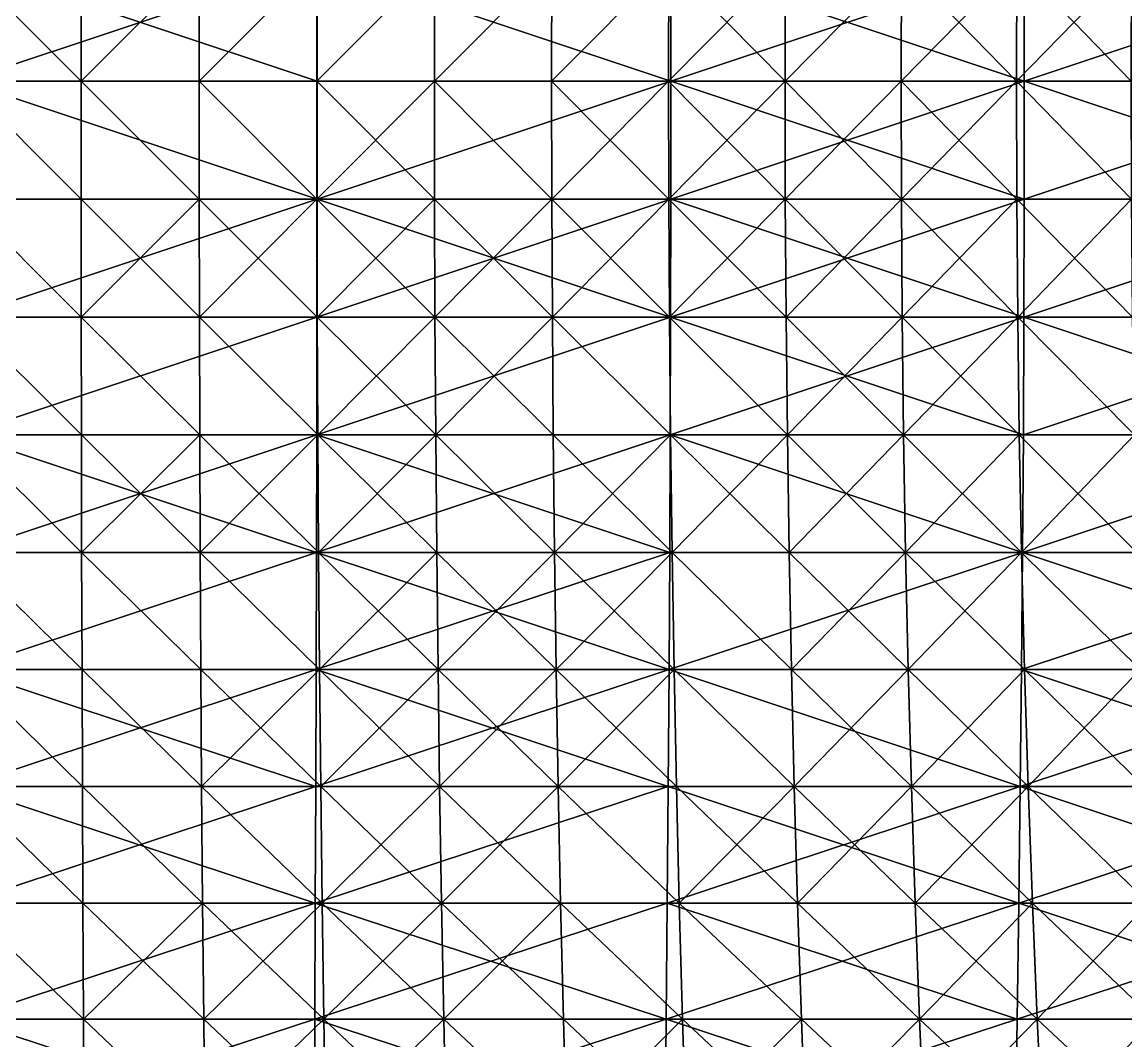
# Model space of a CAD drawing. Header units: millimetres. Extents: x -3250 to 6200, y -3250 to 3250.
# Drawn here: x 3810 to 3996.5, y -162.2 to 10 of the extents above; entities that cross this region are included whole.
import ezdxf

# ---------------------------------------------------------------- set-up
doc = ezdxf.new("R2010")
doc.units = ezdxf.units.MM
doc.header["$MEASUREMENT"] = 0
doc.layers.add('MESH_3D', color=2, linetype='CONTINUOUS')

msp = doc.modelspace()

# ---------------------------------------------------------------- linework, layer by layer
at = {"layer": 'MESH_3D'}
for points in [[(3859.83, 19.94, 400.99), (3859.83, 0, 400.75), (3800, 0, 400)], [(3859.83, 19.94, 400.99), (3800, 0, 400), (3800, 19.94, 400.25)], [(3819.94, 0, 2000.25), (3819.95, 19.94, 2000), (3800, 19.94, 1999.75)], [(3819.94, 0, 2000.25), (3800, 19.94, 1999.75), (3800, 0, 2000)], [(3819.94, 0, 24699.75), (3800, 0, 24700), (3800, 19.94, 24700.25)], [(3859.83, 0, 26299.25), (3800, 19.94, 26299.75), (3800, 0, 26300)], [(3859.83, 19.94, 26299.01), (3800, 19.94, 26299.75), (3859.83, 0, 26299.25)], [(3819.95, 19.94, 24700), (3819.94, 0, 24699.75), (3800, 19.94, 24700.25)], [(3819.94, 0, 2000.25), (3839.88, 0, 2000.99), (3839.89, 19.94, 2000.75)], [(3819.94, 0, 2000.25), (3839.89, 19.94, 2000.75), (3819.95, 19.94, 2000)], [(3839.89, 19.94, 24699.25), (3839.88, 0, 24699.01), (3819.94, 0, 24699.75)], [(3839.89, 19.94, 24699.25), (3819.94, 0, 24699.75), (3819.95, 19.94, 24700)], [(3839.88, 0, 2000.99), (3859.78, 0, 2002.24), (3859.8, 19.94, 2001.99)], [(3839.88, 0, 2000.99), (3859.8, 19.94, 2001.99), (3839.89, 19.94, 2000.75)], [(3859.8, 19.94, 24698.01), (3859.78, 0, 24697.76), (3839.88, 0, 24699.01)], [(3859.8, 19.94, 24698.01), (3839.88, 0, 24699.01), (3839.89, 19.94, 24699.25)], [(3859.78, 0, 2002.24), (3879.65, 0, 2003.98), (3879.68, 19.94, 2003.73)], [(3859.78, 0, 2002.24), (3879.68, 19.94, 2003.73), (3859.8, 19.94, 2001.99)], [(3879.68, 19.94, 24696.27), (3879.65, 0, 24696.02), (3859.78, 0, 24697.76)], [(3879.68, 19.94, 24696.27), (3859.78, 0, 24697.76), (3859.8, 19.94, 24698.01)], [(3859.83, 19.94, 400.99), (3919.63, 0, 402.98), (3859.83, 0, 400.75)], [(3859.83, 19.94, 400.99), (3919.62, 19.94, 403.23), (3919.63, 0, 402.98)], [(3919.63, 0, 26297.02), (3859.83, 19.94, 26299.01), (3859.83, 0, 26299.25)], [(3919.62, 19.94, 26296.77), (3859.83, 19.94, 26299.01), (3919.63, 0, 26297.02)], [(3879.65, 0, 2003.98), (3899.51, 19.94, 2005.96), (3879.68, 19.94, 2003.73)], [(3879.65, 0, 2003.98), (3899.47, 0, 2006.21), (3899.51, 19.94, 2005.96)], [(3899.51, 19.94, 24694.04), (3899.47, 0, 24693.79), (3879.65, 0, 24696.02)], [(3899.51, 19.94, 24694.04), (3879.65, 0, 24696.02), (3879.68, 19.94, 24696.27)], [(3899.47, 0, 2006.21), (3919.23, 0, 2008.94), (3919.27, 19.94, 2008.69)], [(3899.47, 0, 2006.21), (3919.27, 19.94, 2008.69), (3899.51, 19.94, 2005.96)], [(3919.27, 19.94, 24691.31), (3899.47, 0, 24693.79), (3899.51, 19.94, 24694.04)], [(3919.27, 19.94, 24691.31), (3919.23, 0, 24691.06), (3899.47, 0, 24693.79)], [(3919.23, 0, 2008.94), (3938.96, 19.94, 2011.91), (3919.27, 19.94, 2008.69)], [(3919.23, 0, 2008.94), (3938.92, 0, 2012.15), (3938.96, 19.94, 2011.91)], [(3919.27, 19.94, 24691.31), (3938.92, 0, 24687.85), (3919.23, 0, 24691.06)], [(3938.96, 19.94, 24688.09), (3938.92, 0, 24687.85), (3919.27, 19.94, 24691.31)], [(3919.62, 19.94, 403.23), (3979.33, 19.94, 406.96), (3979.35, 0, 406.71)], [(3919.62, 19.94, 403.23), (3979.35, 0, 406.71), (3919.63, 0, 402.98)], [(3979.33, 19.94, 26293.04), (3919.62, 19.94, 26296.77), (3919.63, 0, 26297.02)], [(3979.33, 19.94, 26293.04), (3919.63, 0, 26297.02), (3979.35, 0, 26293.29)], [(3938.92, 0, 2012.15), (3958.57, 19.94, 2015.62), (3938.96, 19.94, 2011.91)], [(3938.92, 0, 2012.15), (3958.52, 0, 2015.86), (3958.57, 19.94, 2015.62)], [(3958.57, 19.94, 24684.38), (3958.52, 0, 24684.14), (3938.92, 0, 24687.85)], [(3958.57, 19.94, 24684.38), (3938.92, 0, 24687.85), (3938.96, 19.94, 24688.09)], [(3958.52, 0, 2015.86), (3978.07, 19.94, 2019.82), (3958.57, 19.94, 2015.62)], [(3958.52, 0, 2015.86), (3978.02, 0, 2020.06), (3978.07, 19.94, 2019.82)], [(3958.57, 19.94, 24684.38), (3978.02, 0, 24679.94), (3958.52, 0, 24684.14)], [(3978.07, 19.94, 24680.18), (3978.02, 0, 24679.94), (3958.57, 19.94, 24684.38)], [(3978.02, 0, 2020.06), (3997.41, 0, 2024.74), (3978.07, 19.94, 2019.82)], [(3997.47, 19.94, 24675.5), (3997.41, 0, 24675.26), (3978.02, 0, 24679.94)], [(3997.47, 19.94, 24675.5), (3978.02, 0, 24679.94), (3978.07, 19.94, 24680.18)], [(3978.07, 19.94, 2019.82), (3997.41, 0, 2024.74), (3997.47, 19.94, 2024.5)], [(3979.33, 19.94, 406.96), (4038.94, 19.94, 412.17), (3979.35, 0, 406.71)], [(4038.94, 19.94, 26287.83), (3979.33, 19.94, 26293.04), (3979.35, 0, 26293.29)], [(4038.94, 19.94, 412.17), (4038.96, 0, 411.93), (3979.35, 0, 406.71)], [(4038.94, 19.94, 26287.83), (3979.35, 0, 26293.29), (4038.96, 0, 26288.07)], [(3859.83, -19.94, 400.99), (3800, -19.94, 400.25), (3800, 0, 400)], [(3859.83, -19.94, 400.99), (3800, 0, 400), (3859.83, 0, 400.75)], [(3819.95, -19.94, 24700), (3800, -19.94, 24700.25), (3800, 0, 24700)], [(3819.95, -19.94, 24700), (3800, 0, 24700), (3819.94, 0, 24699.75)], [(3859.83, -19.94, 26299.01), (3800, 0, 26300), (3800, -19.94, 26299.75)], [(3859.83, 0, 26299.25), (3800, 0, 26300), (3859.83, -19.94, 26299.01)], [(3839.89, -19.94, 24699.25), (3819.95, -19.94, 24700), (3819.94, 0, 24699.75)], [(3839.89, -19.94, 24699.25), (3819.94, 0, 24699.75), (3839.88, 0, 24699.01)], [(3859.8, -19.94, 24698.01), (3839.89, -19.94, 24699.25), (3839.88, 0, 24699.01)], [(3859.8, -19.94, 24698.01), (3839.88, 0, 24699.01), (3859.78, 0, 24697.76)], [(3879.68, -19.94, 24696.27), (3859.78, 0, 24697.76), (3879.65, 0, 24696.02)], [(3879.68, -19.94, 24696.27), (3859.8, -19.94, 24698.01), (3859.78, 0, 24697.76)], [(3859.83, -19.94, 400.99), (3919.63, 0, 402.98), (3919.62, -19.94, 403.23)], [(3859.83, -19.94, 400.99), (3859.83, 0, 400.75), (3919.63, 0, 402.98)], [(3919.63, 0, 26297.02), (3859.83, -19.94, 26299.01), (3919.62, -19.94, 26296.77)], [(3919.63, 0, 26297.02), (3859.83, 0, 26299.25), (3859.83, -19.94, 26299.01)], [(3899.51, -19.94, 24694.04), (3879.68, -19.94, 24696.27), (3879.65, 0, 24696.02)], [(3899.51, -19.94, 24694.04), (3879.65, 0, 24696.02), (3899.47, 0, 24693.79)], [(3919.27, -19.94, 24691.31), (3899.47, 0, 24693.79), (3919.23, 0, 24691.06)], [(3919.27, -19.94, 24691.31), (3899.51, -19.94, 24694.04), (3899.47, 0, 24693.79)], [(3938.96, -19.94, 24688.09), (3919.27, -19.94, 24691.31), (3919.23, 0, 24691.06)], [(3938.96, -19.94, 24688.09), (3919.23, 0, 24691.06), (3938.92, 0, 24687.85)], [(3919.62, -19.94, 403.23), (3979.35, 0, 406.71), (3979.33, -19.94, 406.96)], [(3919.62, -19.94, 403.23), (3919.63, 0, 402.98), (3979.35, 0, 406.71)], [(3979.33, -19.94, 26293.04), (3919.63, 0, 26297.02), (3919.62, -19.94, 26296.77)], [(3979.35, 0, 26293.29), (3919.63, 0, 26297.02), (3979.33, -19.94, 26293.04)], [(3958.57, -19.94, 24684.38), (3938.96, -19.94, 24688.09), (3938.92, 0, 24687.85)], [(3958.57, -19.94, 24684.38), (3938.92, 0, 24687.85), (3958.52, 0, 24684.14)], [(3978.07, -19.94, 24680.18), (3958.52, 0, 24684.14), (3978.02, 0, 24679.94)], [(3978.07, -19.94, 24680.18), (3958.57, -19.94, 24684.38), (3958.52, 0, 24684.14)], [(3997.47, -19.94, 24675.5), (3978.07, -19.94, 24680.18), (3978.02, 0, 24679.94)], [(3997.47, -19.94, 24675.5), (3978.02, 0, 24679.94), (3997.41, 0, 24675.26)], [(3979.33, -19.94, 406.96), (3979.35, 0, 406.71), (4038.94, -19.94, 412.17)], [(4038.96, 0, 26288.07), (3979.35, 0, 26293.29), (3979.33, -19.94, 26293.04)], [(4038.96, 0, 26288.07), (3979.33, -19.94, 26293.04), (4038.94, -19.94, 26287.83)], [(4038.94, -19.94, 412.17), (3979.35, 0, 406.71), (4038.96, 0, 411.93)], [(3819.95, -19.94, 2000), (3819.94, 0, 2000.25), (3800, 0, 2000)], [(3819.95, -19.94, 2000), (3800, 0, 2000), (3800, -19.94, 1999.75)], [(3819.94, 0, 2000.25), (3839.89, -19.94, 2000.75), (3839.88, 0, 2000.99)], [(3819.95, -19.94, 2000), (3839.89, -19.94, 2000.75), (3819.94, 0, 2000.25)], [(3839.88, 0, 2000.99), (3859.8, -19.94, 2001.99), (3859.78, 0, 2002.24)], [(3839.89, -19.94, 2000.75), (3859.8, -19.94, 2001.99), (3839.88, 0, 2000.99)], [(3859.8, -19.94, 2001.99), (3879.65, 0, 2003.98), (3859.78, 0, 2002.24)], [(3859.8, -19.94, 2001.99), (3879.68, -19.94, 2003.73), (3879.65, 0, 2003.98)], [(3879.65, 0, 2003.98), (3899.51, -19.94, 2005.96), (3899.47, 0, 2006.21)], [(3879.68, -19.94, 2003.73), (3899.51, -19.94, 2005.96), (3879.65, 0, 2003.98)], [(3899.51, -19.94, 2005.96), (3919.23, 0, 2008.94), (3899.47, 0, 2006.21)], [(3899.51, -19.94, 2005.96), (3919.27, -19.94, 2008.69), (3919.23, 0, 2008.94)], [(3919.27, -19.94, 2008.69), (3938.92, 0, 2012.15), (3919.23, 0, 2008.94)], [(3919.27, -19.94, 2008.69), (3938.96, -19.94, 2011.91), (3938.92, 0, 2012.15)], [(3938.96, -19.94, 2011.91), (3958.52, 0, 2015.86), (3938.92, 0, 2012.15)], [(3938.96, -19.94, 2011.91), (3958.57, -19.94, 2015.62), (3958.52, 0, 2015.86)], [(3958.57, -19.94, 2015.62), (3978.02, 0, 2020.06), (3958.52, 0, 2015.86)], [(3958.57, -19.94, 2015.62), (3978.07, -19.94, 2019.82), (3978.02, 0, 2020.06)], [(3978.02, 0, 2020.06), (3997.47, -19.94, 2024.5), (3997.41, 0, 2024.74)], [(3978.07, -19.94, 2019.82), (3997.47, -19.94, 2024.5), (3978.02, 0, 2020.06)], [(3819.97, -39.88, 1999.25), (3819.95, -19.94, 2000), (3800, -19.94, 1999.75)], [(3819.97, -39.88, 1999.25), (3800, -19.94, 1999.75), (3800, -39.88, 1999.01)], [(3859.83, -19.94, 400.99), (3800, -39.88, 400.99), (3800, -19.94, 400.25)], [(3859.83, -19.94, 400.99), (3859.81, -39.88, 401.74), (3800, -39.88, 400.99)], [(3819.97, -39.88, 24700.75), (3800, -19.94, 24700.25), (3819.95, -19.94, 24700)], [(3819.97, -39.88, 24700.75), (3800, -39.88, 24700.99), (3800, -19.94, 24700.25)], [(3859.83, -19.94, 26299.01), (3800, -19.94, 26299.75), (3800, -39.88, 26299.01)], [(3859.83, -19.94, 26299.01), (3800, -39.88, 26299.01), (3859.81, -39.88, 26298.26)], [(3819.97, -39.88, 1999.25), (3839.89, -19.94, 2000.75), (3819.95, -19.94, 2000)], [(3839.93, -39.88, 24700), (3819.97, -39.88, 24700.75), (3819.95, -19.94, 24700)], [(3839.93, -39.88, 24700), (3819.95, -19.94, 24700), (3839.89, -19.94, 24699.25)], [(3819.97, -39.88, 1999.25), (3839.93, -39.88, 2000), (3839.89, -19.94, 2000.75)], [(3839.93, -39.88, 2000), (3859.8, -19.94, 2001.99), (3839.89, -19.94, 2000.75)], [(3859.86, -39.88, 24698.75), (3839.93, -39.88, 24700), (3839.89, -19.94, 24699.25)], [(3859.86, -39.88, 24698.75), (3839.89, -19.94, 24699.25), (3859.8, -19.94, 24698.01)], [(3839.93, -39.88, 2000), (3859.86, -39.88, 2001.25), (3859.8, -19.94, 2001.99)], [(3859.86, -39.88, 2001.25), (3879.68, -19.94, 2003.73), (3859.8, -19.94, 2001.99)], [(3879.75, -39.88, 24697.01), (3859.8, -19.94, 24698.01), (3879.68, -19.94, 24696.27)], [(3879.75, -39.88, 24697.01), (3859.86, -39.88, 24698.75), (3859.8, -19.94, 24698.01)], [(3859.83, -19.94, 400.99), (3919.58, -39.88, 403.98), (3859.81, -39.88, 401.74)], [(3919.62, -19.94, 26296.77), (3859.81, -39.88, 26298.26), (3919.58, -39.88, 26296.02)], [(3919.62, -19.94, 26296.77), (3859.83, -19.94, 26299.01), (3859.81, -39.88, 26298.26)], [(3859.83, -19.94, 400.99), (3919.62, -19.94, 403.23), (3919.58, -39.88, 403.98)], [(3859.86, -39.88, 2001.25), (3879.75, -39.88, 2002.99), (3879.68, -19.94, 2003.73)], [(3879.75, -39.88, 2002.99), (3899.51, -19.94, 2005.96), (3879.68, -19.94, 2003.73)], [(3899.6, -39.88, 24694.78), (3879.68, -19.94, 24696.27), (3899.51, -19.94, 24694.04)], [(3899.6, -39.88, 24694.78), (3879.75, -39.88, 24697.01), (3879.68, -19.94, 24696.27)], [(3879.75, -39.88, 2002.99), (3899.6, -39.88, 2005.22), (3899.51, -19.94, 2005.96)], [(3899.6, -39.88, 2005.22), (3919.27, -19.94, 2008.69), (3899.51, -19.94, 2005.96)], [(3919.38, -39.88, 24692.05), (3899.51, -19.94, 24694.04), (3919.27, -19.94, 24691.31)], [(3919.38, -39.88, 24692.05), (3899.6, -39.88, 24694.78), (3899.51, -19.94, 24694.04)], [(3899.6, -39.88, 2005.22), (3919.38, -39.88, 2007.95), (3919.27, -19.94, 2008.69)], [(3919.38, -39.88, 2007.95), (3938.96, -19.94, 2011.91), (3919.27, -19.94, 2008.69)], [(3939.09, -39.88, 24688.83), (3919.38, -39.88, 24692.05), (3919.27, -19.94, 24691.31)], [(3939.09, -39.88, 24688.83), (3919.27, -19.94, 24691.31), (3938.96, -19.94, 24688.09)], [(3919.38, -39.88, 2007.95), (3939.09, -39.88, 2011.17), (3938.96, -19.94, 2011.91)], [(3919.62, -19.94, 403.23), (3979.28, -39.88, 407.7), (3919.58, -39.88, 403.98)], [(3979.33, -19.94, 26293.04), (3919.58, -39.88, 26296.02), (3979.28, -39.88, 26292.3)], [(3979.33, -19.94, 26293.04), (3919.62, -19.94, 26296.77), (3919.58, -39.88, 26296.02)], [(3919.62, -19.94, 403.23), (3979.33, -19.94, 406.96), (3979.28, -39.88, 407.7)], [(3939.09, -39.88, 2011.17), (3958.57, -19.94, 2015.62), (3938.96, -19.94, 2011.91)], [(3958.71, -39.88, 24685.11), (3939.09, -39.88, 24688.83), (3938.96, -19.94, 24688.09)], [(3958.71, -39.88, 24685.11), (3938.96, -19.94, 24688.09), (3958.57, -19.94, 24684.38)], [(3939.09, -39.88, 2011.17), (3958.71, -39.88, 2014.89), (3958.57, -19.94, 2015.62)], [(3958.71, -39.88, 2014.89), (3978.07, -19.94, 2019.82), (3958.57, -19.94, 2015.62)], [(3978.24, -39.88, 24680.91), (3958.71, -39.88, 24685.11), (3958.57, -19.94, 24684.38)], [(3978.24, -39.88, 24680.91), (3958.57, -19.94, 24684.38), (3978.07, -19.94, 24680.18)], [(3958.71, -39.88, 2014.89), (3978.24, -39.88, 2019.09), (3978.07, -19.94, 2019.82)], [(3978.24, -39.88, 2019.09), (3997.47, -19.94, 2024.5), (3978.07, -19.94, 2019.82)], [(3997.65, -39.88, 24676.23), (3978.24, -39.88, 24680.91), (3978.07, -19.94, 24680.18)], [(3997.65, -39.88, 24676.23), (3978.07, -19.94, 24680.18), (3997.47, -19.94, 24675.5)], [(3978.24, -39.88, 2019.09), (3997.65, -39.88, 2023.77), (3997.47, -19.94, 2024.5)], [(3979.28, -39.88, 407.7), (4038.94, -19.94, 412.17), (4038.86, -39.88, 412.92)], [(3979.33, -19.94, 406.96), (4038.94, -19.94, 412.17), (3979.28, -39.88, 407.7)], [(4038.94, -19.94, 26287.83), (3979.28, -39.88, 26292.3), (4038.86, -39.88, 26287.08)], [(4038.94, -19.94, 26287.83), (3979.33, -19.94, 26293.04), (3979.28, -39.88, 26292.3)], [(3820, -59.78, 1998.01), (3819.97, -39.88, 1999.25), (3800, -39.88, 1999.01)], [(3820, -59.78, 1998.01), (3800, -39.88, 1999.01), (3800, -59.78, 1997.76)], [(3859.81, -39.88, 401.74), (3800, -59.78, 402.24), (3800, -39.88, 400.99)], [(3859.81, -39.88, 401.74), (3859.78, -59.78, 402.98), (3800, -59.78, 402.24)], [(3820, -59.78, 24701.99), (3800, -59.78, 24702.24), (3800, -39.88, 24700.99)], [(3820, -59.78, 24701.99), (3800, -39.88, 24700.99), (3819.97, -39.88, 24700.75)], [(3859.81, -39.88, 26298.26), (3800, -59.78, 26297.76), (3859.78, -59.78, 26297.02)], [(3859.81, -39.88, 26298.26), (3800, -39.88, 26299.01), (3800, -59.78, 26297.76)], [(3819.97, -39.88, 1999.25), (3839.99, -59.78, 1998.76), (3839.93, -39.88, 2000)], [(3820, -59.78, 1998.01), (3839.99, -59.78, 1998.76), (3819.97, -39.88, 1999.25)], [(3839.99, -59.78, 24701.24), (3819.97, -39.88, 24700.75), (3839.93, -39.88, 24700)], [(3839.99, -59.78, 24701.24), (3820, -59.78, 24701.99), (3819.97, -39.88, 24700.75)], [(3839.93, -39.88, 2000), (3859.95, -59.78, 2000.01), (3859.86, -39.88, 2001.25)], [(3839.99, -59.78, 1998.76), (3859.95, -59.78, 2000.01), (3839.93, -39.88, 2000)], [(3859.95, -59.78, 24699.99), (3839.99, -59.78, 24701.24), (3839.93, -39.88, 24700)], [(3859.95, -59.78, 24699.99), (3839.93, -39.88, 24700), (3859.86, -39.88, 24698.75)], [(3859.78, -59.78, 402.98), (3919.58, -39.88, 403.98), (3919.52, -59.78, 405.22)], [(3859.81, -39.88, 401.74), (3919.58, -39.88, 403.98), (3859.78, -59.78, 402.98)], [(3919.58, -39.88, 26296.02), (3859.81, -39.88, 26298.26), (3859.78, -59.78, 26297.02)], [(3919.58, -39.88, 26296.02), (3859.78, -59.78, 26297.02), (3919.52, -59.78, 26294.78)], [(3859.95, -59.78, 2000.01), (3879.75, -39.88, 2002.99), (3859.86, -39.88, 2001.25)], [(3879.88, -59.78, 24698.25), (3859.95, -59.78, 24699.99), (3859.86, -39.88, 24698.75)], [(3879.88, -59.78, 24698.25), (3859.86, -39.88, 24698.75), (3879.75, -39.88, 24697.01)], [(3859.95, -59.78, 2000.01), (3879.88, -59.78, 2001.75), (3879.75, -39.88, 2002.99)], [(3879.88, -59.78, 2001.75), (3899.6, -39.88, 2005.22), (3879.75, -39.88, 2002.99)], [(3899.75, -59.78, 24696.01), (3879.75, -39.88, 24697.01), (3899.6, -39.88, 24694.78)], [(3899.75, -59.78, 24696.01), (3879.88, -59.78, 24698.25), (3879.75, -39.88, 24697.01)], [(3879.88, -59.78, 2001.75), (3899.75, -59.78, 2003.99), (3899.6, -39.88, 2005.22)], [(3899.6, -39.88, 2005.22), (3919.57, -59.78, 2006.72), (3919.38, -39.88, 2007.95)], [(3899.75, -59.78, 2003.99), (3919.57, -59.78, 2006.72), (3899.6, -39.88, 2005.22)], [(3919.57, -59.78, 24693.28), (3899.6, -39.88, 24694.78), (3919.38, -39.88, 24692.05)], [(3919.57, -59.78, 24693.28), (3899.75, -59.78, 24696.01), (3899.6, -39.88, 24694.78)], [(3919.38, -39.88, 2007.95), (3939.31, -59.78, 2009.95), (3939.09, -39.88, 2011.17)], [(3919.57, -59.78, 2006.72), (3939.31, -59.78, 2009.95), (3919.38, -39.88, 2007.95)], [(3939.31, -59.78, 24690.05), (3919.38, -39.88, 24692.05), (3939.09, -39.88, 24688.83)], [(3939.31, -59.78, 24690.05), (3919.57, -59.78, 24693.28), (3919.38, -39.88, 24692.05)], [(3919.58, -39.88, 403.98), (3979.19, -59.78, 408.94), (3919.52, -59.78, 405.22)], [(3979.28, -39.88, 26292.3), (3919.52, -59.78, 26294.78), (3979.19, -59.78, 26291.06)], [(3979.28, -39.88, 26292.3), (3919.58, -39.88, 26296.02), (3919.52, -59.78, 26294.78)], [(3919.58, -39.88, 403.98), (3979.28, -39.88, 407.7), (3979.19, -59.78, 408.94)], [(3939.31, -59.78, 2009.95), (3958.71, -39.88, 2014.89), (3939.09, -39.88, 2011.17)], [(3958.96, -59.78, 24686.33), (3939.31, -59.78, 24690.05), (3939.09, -39.88, 24688.83)], [(3958.96, -59.78, 24686.33), (3939.09, -39.88, 24688.83), (3958.71, -39.88, 24685.11)], [(3939.31, -59.78, 2009.95), (3958.96, -59.78, 2013.67), (3958.71, -39.88, 2014.89)], [(3958.96, -59.78, 2013.67), (3978.24, -39.88, 2019.09), (3958.71, -39.88, 2014.89)], [(3978.51, -59.78, 24682.12), (3958.71, -39.88, 24685.11), (3978.24, -39.88, 24680.91)], [(3978.51, -59.78, 24682.12), (3958.96, -59.78, 24686.33), (3958.71, -39.88, 24685.11)], [(3958.96, -59.78, 2013.67), (3978.51, -59.78, 2017.88), (3978.24, -39.88, 2019.09)], [(3978.24, -39.88, 2019.09), (3997.96, -59.78, 2022.57), (3997.65, -39.88, 2023.77)], [(3978.51, -59.78, 2017.88), (3997.96, -59.78, 2022.57), (3978.24, -39.88, 2019.09)], [(3997.96, -59.78, 24677.43), (3978.24, -39.88, 24680.91), (3997.65, -39.88, 24676.23)], [(3997.96, -59.78, 24677.43), (3978.51, -59.78, 24682.12), (3978.24, -39.88, 24680.91)], [(3979.28, -39.88, 407.7), (4038.74, -59.78, 414.15), (3979.19, -59.78, 408.94)], [(4038.86, -39.88, 26287.08), (3979.19, -59.78, 26291.06), (4038.74, -59.78, 26285.85)], [(4038.86, -39.88, 26287.08), (3979.28, -39.88, 26292.3), (3979.19, -59.78, 26291.06)], [(3979.28, -39.88, 407.7), (4038.86, -39.88, 412.92), (4038.74, -59.78, 414.15)], [(3820.04, -79.65, 1996.27), (3820, -59.78, 1998.01), (3800, -59.78, 1997.76)], [(3820.04, -79.65, 1996.27), (3800, -59.78, 1997.76), (3800, -79.65, 1996.02)], [(3859.78, -59.78, 402.98), (3800, -79.65, 403.98), (3800, -59.78, 402.24)], [(3859.78, -59.78, 402.98), (3859.73, -79.65, 404.72), (3800, -79.65, 403.98)], [(3820.04, -79.65, 24703.73), (3800, -59.78, 24702.24), (3820, -59.78, 24701.99)], [(3820.04, -79.65, 24703.73), (3800, -79.65, 24703.98), (3800, -59.78, 24702.24)], [(3859.73, -79.65, 26295.28), (3800, -59.78, 26297.76), (3800, -79.65, 26296.02)], [(3859.78, -59.78, 26297.02), (3800, -59.78, 26297.76), (3859.73, -79.65, 26295.28)], [(3820.04, -79.65, 1996.27), (3839.99, -59.78, 1998.76), (3820, -59.78, 1998.01)], [(3840.07, -79.65, 24702.98), (3820.04, -79.65, 24703.73), (3820, -59.78, 24701.99)], [(3840.07, -79.65, 24702.98), (3820, -59.78, 24701.99), (3839.99, -59.78, 24701.24)], [(3820.04, -79.65, 1996.27), (3840.07, -79.65, 1997.02), (3839.99, -59.78, 1998.76)], [(3840.07, -79.65, 1997.02), (3859.95, -59.78, 2000.01), (3839.99, -59.78, 1998.76)], [(3860.08, -79.65, 24701.73), (3840.07, -79.65, 24702.98), (3839.99, -59.78, 24701.24)], [(3860.08, -79.65, 24701.73), (3839.99, -59.78, 24701.24), (3859.95, -59.78, 24699.99)], [(3840.07, -79.65, 1997.02), (3860.08, -79.65, 1998.27), (3859.95, -59.78, 2000.01)], [(3859.78, -59.78, 402.98), (3919.43, -79.65, 406.95), (3859.73, -79.65, 404.72)], [(3919.52, -59.78, 26294.78), (3859.73, -79.65, 26295.28), (3919.43, -79.65, 26293.05)], [(3919.52, -59.78, 26294.78), (3859.78, -59.78, 26297.02), (3859.73, -79.65, 26295.28)], [(3859.78, -59.78, 402.98), (3919.52, -59.78, 405.22), (3919.43, -79.65, 406.95)], [(3860.08, -79.65, 1998.27), (3879.88, -59.78, 2001.75), (3859.95, -59.78, 2000.01)], [(3880.05, -79.65, 24699.98), (3859.95, -59.78, 24699.99), (3879.88, -59.78, 24698.25)], [(3880.05, -79.65, 24699.98), (3860.08, -79.65, 24701.73), (3859.95, -59.78, 24699.99)], [(3860.08, -79.65, 1998.27), (3880.05, -79.65, 2000.02), (3879.88, -59.78, 2001.75)], [(3879.88, -59.78, 2001.75), (3899.97, -79.65, 2002.26), (3899.75, -59.78, 2003.99)], [(3880.05, -79.65, 2000.02), (3899.97, -79.65, 2002.26), (3879.88, -59.78, 2001.75)], [(3899.97, -79.65, 24697.74), (3880.05, -79.65, 24699.98), (3879.88, -59.78, 24698.25)], [(3899.97, -79.65, 24697.74), (3879.88, -59.78, 24698.25), (3899.75, -59.78, 24696.01)], [(3899.97, -79.65, 2002.26), (3919.57, -59.78, 2006.72), (3899.75, -59.78, 2003.99)], [(3919.83, -79.65, 24695), (3899.75, -59.78, 24696.01), (3919.57, -59.78, 24693.28)], [(3919.83, -79.65, 24695), (3899.97, -79.65, 24697.74), (3899.75, -59.78, 24696.01)], [(3899.97, -79.65, 2002.26), (3919.83, -79.65, 2005), (3919.57, -59.78, 2006.72)], [(3919.52, -59.78, 405.22), (3979.06, -79.65, 410.68), (3919.43, -79.65, 406.95)], [(3979.06, -79.65, 26289.32), (3919.52, -59.78, 26294.78), (3919.43, -79.65, 26293.05)], [(3919.52, -59.78, 405.22), (3979.19, -59.78, 408.94), (3979.06, -79.65, 410.68)], [(3979.19, -59.78, 26291.06), (3919.52, -59.78, 26294.78), (3979.06, -79.65, 26289.32)], [(3919.83, -79.65, 2005), (3939.31, -59.78, 2009.95), (3919.57, -59.78, 2006.72)], [(3939.61, -79.65, 24691.76), (3919.57, -59.78, 24693.28), (3939.31, -59.78, 24690.05)], [(3939.61, -79.65, 24691.76), (3919.83, -79.65, 24695), (3919.57, -59.78, 24693.28)], [(3919.83, -79.65, 2005), (3939.61, -79.65, 2008.24), (3939.31, -59.78, 2009.95)], [(3939.61, -79.65, 2008.24), (3958.96, -59.78, 2013.67), (3939.31, -59.78, 2009.95)], [(3959.3, -79.65, 24688.03), (3939.61, -79.65, 24691.76), (3939.31, -59.78, 24690.05)], [(3959.3, -79.65, 24688.03), (3939.31, -59.78, 24690.05), (3958.96, -59.78, 24686.33)], [(3939.61, -79.65, 2008.24), (3959.3, -79.65, 2011.97), (3958.96, -59.78, 2013.67)], [(3959.3, -79.65, 2011.97), (3978.51, -59.78, 2017.88), (3958.96, -59.78, 2013.67)], [(3978.9, -79.65, 24683.82), (3959.3, -79.65, 24688.03), (3958.96, -59.78, 24686.33)], [(3978.9, -79.65, 24683.82), (3958.96, -59.78, 24686.33), (3978.51, -59.78, 24682.12)], [(3959.3, -79.65, 2011.97), (3978.9, -79.65, 2016.18), (3978.51, -59.78, 2017.88)], [(3978.9, -79.65, 2016.18), (3997.96, -59.78, 2022.57), (3978.51, -59.78, 2017.88)], [(3998.39, -79.65, 24679.11), (3978.9, -79.65, 24683.82), (3978.51, -59.78, 24682.12)], [(3998.39, -79.65, 24679.11), (3978.51, -59.78, 24682.12), (3997.96, -59.78, 24677.43)], [(3978.9, -79.65, 2016.18), (3998.39, -79.65, 2020.89), (3997.96, -59.78, 2022.57)], [(3979.06, -79.65, 410.68), (4038.74, -59.78, 414.15), (4038.57, -79.65, 415.88)], [(3979.19, -59.78, 408.94), (4038.74, -59.78, 414.15), (3979.06, -79.65, 410.68)], [(4038.74, -59.78, 26285.85), (3979.19, -59.78, 26291.06), (3979.06, -79.65, 26289.32)], [(4038.74, -59.78, 26285.85), (3979.06, -79.65, 26289.32), (4038.57, -79.65, 26284.12)], [(3820.1, -99.47, 1994.04), (3820.04, -79.65, 1996.27), (3800, -79.65, 1996.02)], [(3820.1, -99.47, 1994.04), (3800, -79.65, 1996.02), (3800, -99.47, 1993.79)], [(3859.73, -79.65, 404.72), (3800, -99.47, 406.21), (3800, -79.65, 403.98)], [(3859.73, -79.65, 404.72), (3859.68, -99.47, 406.95), (3800, -99.47, 406.21)], [(3820.1, -99.47, 24705.96), (3800, -79.65, 24703.98), (3820.04, -79.65, 24703.73)], [(3820.1, -99.47, 24705.96), (3800, -99.47, 24706.21), (3800, -79.65, 24703.98)], [(3859.73, -79.65, 26295.28), (3800, -79.65, 26296.02), (3800, -99.47, 26293.79)], [(3859.73, -79.65, 26295.28), (3800, -99.47, 26293.79), (3859.68, -99.47, 26293.05)], [(3820.04, -79.65, 1996.27), (3840.19, -99.47, 1994.79), (3840.07, -79.65, 1997.02)], [(3820.1, -99.47, 1994.04), (3840.19, -99.47, 1994.79), (3820.04, -79.65, 1996.27)], [(3840.19, -99.47, 24705.21), (3820.1, -99.47, 24705.96), (3820.04, -79.65, 24703.73)], [(3840.19, -99.47, 24705.21), (3820.04, -79.65, 24703.73), (3840.07, -79.65, 24702.98)], [(3840.07, -79.65, 1997.02), (3860.25, -99.47, 1996.05), (3860.08, -79.65, 1998.27)], [(3840.19, -99.47, 1994.79), (3860.25, -99.47, 1996.05), (3840.07, -79.65, 1997.02)], [(3860.25, -99.47, 24703.95), (3840.19, -99.47, 24705.21), (3840.07, -79.65, 24702.98)], [(3860.25, -99.47, 24703.95), (3840.07, -79.65, 24702.98), (3860.08, -79.65, 24701.73)], [(3859.73, -79.65, 404.72), (3919.32, -99.47, 409.18), (3859.68, -99.47, 406.95)], [(3919.43, -79.65, 26293.05), (3859.73, -79.65, 26295.28), (3859.68, -99.47, 26293.05)], [(3919.43, -79.65, 26293.05), (3859.68, -99.47, 26293.05), (3919.32, -99.47, 26290.82)], [(3859.73, -79.65, 404.72), (3919.43, -79.65, 406.95), (3919.32, -99.47, 409.18)], [(3860.25, -99.47, 1996.05), (3880.05, -79.65, 2000.02), (3860.08, -79.65, 1998.27)], [(3880.27, -99.47, 24702.2), (3860.08, -79.65, 24701.73), (3880.05, -79.65, 24699.98)], [(3880.27, -99.47, 24702.2), (3860.25, -99.47, 24703.95), (3860.08, -79.65, 24701.73)], [(3860.25, -99.47, 1996.05), (3880.27, -99.47, 1997.8), (3880.05, -79.65, 2000.02)], [(3880.27, -99.47, 1997.8), (3899.97, -79.65, 2002.26), (3880.05, -79.65, 2000.02)], [(3900.25, -99.47, 24699.95), (3880.05, -79.65, 24699.98), (3899.97, -79.65, 24697.74)], [(3900.25, -99.47, 24699.95), (3880.27, -99.47, 24702.2), (3880.05, -79.65, 24699.98)], [(3880.27, -99.47, 1997.8), (3900.25, -99.47, 2000.05), (3899.97, -79.65, 2002.26)], [(3900.25, -99.47, 2000.05), (3919.83, -79.65, 2005), (3899.97, -79.65, 2002.26)], [(3920.16, -99.47, 24697.2), (3900.25, -99.47, 24699.95), (3899.97, -79.65, 24697.74)], [(3920.16, -99.47, 24697.2), (3899.97, -79.65, 24697.74), (3919.83, -79.65, 24695)], [(3900.25, -99.47, 2000.05), (3920.16, -99.47, 2002.8), (3919.83, -79.65, 2005)], [(3919.32, -99.47, 409.18), (3979.06, -79.65, 410.68), (3978.89, -99.47, 412.9)], [(3919.43, -79.65, 406.95), (3979.06, -79.65, 410.68), (3919.32, -99.47, 409.18)], [(3979.06, -79.65, 26289.32), (3919.43, -79.65, 26293.05), (3919.32, -99.47, 26290.82)], [(3979.06, -79.65, 26289.32), (3919.32, -99.47, 26290.82), (3978.89, -99.47, 26287.1)], [(3919.83, -79.65, 2005), (3940, -99.47, 2006.04), (3939.61, -79.65, 2008.24)], [(3920.16, -99.47, 2002.8), (3940, -99.47, 2006.04), (3919.83, -79.65, 2005)], [(3940, -99.47, 24693.96), (3920.16, -99.47, 24697.2), (3919.83, -79.65, 24695)], [(3940, -99.47, 24693.96), (3919.83, -79.65, 24695), (3939.61, -79.65, 24691.76)], [(3940, -99.47, 2006.04), (3959.3, -79.65, 2011.97), (3939.61, -79.65, 2008.24)], [(3959.75, -99.47, 24690.22), (3940, -99.47, 24693.96), (3939.61, -79.65, 24691.76)], [(3959.75, -99.47, 24690.22), (3939.61, -79.65, 24691.76), (3959.3, -79.65, 24688.03)], [(3940, -99.47, 2006.04), (3959.75, -99.47, 2009.78), (3959.3, -79.65, 2011.97)], [(3959.75, -99.47, 2009.78), (3978.9, -79.65, 2016.18), (3959.3, -79.65, 2011.97)], [(3979.4, -99.47, 24686), (3959.75, -99.47, 24690.22), (3959.3, -79.65, 24688.03)], [(3979.4, -99.47, 24686), (3959.3, -79.65, 24688.03), (3978.9, -79.65, 24683.82)], [(3959.75, -99.47, 2009.78), (3979.4, -99.47, 2014), (3978.9, -79.65, 2016.18)], [(3979.06, -79.65, 410.68), (4038.34, -99.47, 418.1), (3978.89, -99.47, 412.9)], [(4038.57, -79.65, 26284.12), (3979.06, -79.65, 26289.32), (3978.89, -99.47, 26287.1)], [(4038.57, -79.65, 26284.12), (3978.89, -99.47, 26287.1), (4038.34, -99.47, 26281.9)], [(3978.9, -79.65, 2016.18), (3998.94, -99.47, 2018.72), (3998.39, -79.65, 2020.89)], [(3979.4, -99.47, 2014), (3998.94, -99.47, 2018.72), (3978.9, -79.65, 2016.18)], [(3998.94, -99.47, 24681.28), (3979.4, -99.47, 24686), (3978.9, -79.65, 24683.82)], [(3998.94, -99.47, 24681.28), (3978.9, -79.65, 24683.82), (3998.39, -79.65, 24679.11)], [(3979.06, -79.65, 410.68), (4038.57, -79.65, 415.88), (4038.34, -99.47, 418.1)], [(3820.17, -119.23, 1991.32), (3820.1, -99.47, 1994.04), (3800, -99.47, 1993.79)], [(3820.17, -119.23, 1991.32), (3800, -99.47, 1993.79), (3800, -119.23, 1991.06)], [(3859.68, -99.47, 406.95), (3800, -119.23, 408.94), (3800, -99.47, 406.21)], [(3859.68, -99.47, 406.95), (3859.61, -119.23, 409.68), (3800, -119.23, 408.94)], [(3820.17, -119.23, 24708.68), (3800, -119.23, 24708.94), (3800, -99.47, 24706.21)], [(3820.17, -119.23, 24708.68), (3800, -99.47, 24706.21), (3820.1, -99.47, 24705.96)], [(3859.61, -119.23, 26290.32), (3800, -99.47, 26293.79), (3800, -119.23, 26291.06)], [(3859.68, -99.47, 26293.05), (3800, -99.47, 26293.79), (3859.61, -119.23, 26290.32)], [(3820.1, -99.47, 1994.04), (3840.32, -119.23, 1992.07), (3840.19, -99.47, 1994.79)], [(3820.17, -119.23, 1991.32), (3840.32, -119.23, 1992.07), (3820.1, -99.47, 1994.04)], [(3840.32, -119.23, 24707.93), (3820.1, -99.47, 24705.96), (3840.19, -99.47, 24705.21)], [(3840.32, -119.23, 24707.93), (3820.17, -119.23, 24708.68), (3820.1, -99.47, 24705.96)], [(3840.32, -119.23, 1992.07), (3860.25, -99.47, 1996.05), (3840.19, -99.47, 1994.79)], [(3860.45, -119.23, 24706.67), (3840.19, -99.47, 24705.21), (3860.25, -99.47, 24703.95)], [(3860.45, -119.23, 24706.67), (3840.32, -119.23, 24707.93), (3840.19, -99.47, 24705.21)], [(3840.32, -119.23, 1992.07), (3860.45, -119.23, 1993.33), (3860.25, -99.47, 1996.05)], [(3859.68, -99.47, 406.95), (3919.18, -119.23, 411.91), (3859.61, -119.23, 409.68)], [(3919.32, -99.47, 26290.82), (3859.68, -99.47, 26293.05), (3859.61, -119.23, 26290.32)], [(3919.32, -99.47, 26290.82), (3859.61, -119.23, 26290.32), (3919.18, -119.23, 26288.09)], [(3859.68, -99.47, 406.95), (3919.32, -99.47, 409.18), (3919.18, -119.23, 411.91)], [(3860.45, -119.23, 1993.33), (3880.27, -99.47, 1997.8), (3860.25, -99.47, 1996.05)], [(3880.54, -119.23, 24704.92), (3860.45, -119.23, 24706.67), (3860.25, -99.47, 24703.95)], [(3880.54, -119.23, 24704.92), (3860.25, -99.47, 24703.95), (3880.27, -99.47, 24702.2)], [(3860.45, -119.23, 1993.33), (3880.54, -119.23, 1995.08), (3880.27, -99.47, 1997.8)], [(3880.54, -119.23, 1995.08), (3900.25, -99.47, 2000.05), (3880.27, -99.47, 1997.8)], [(3900.59, -119.23, 24702.66), (3880.27, -99.47, 24702.2), (3900.25, -99.47, 24699.95)], [(3900.59, -119.23, 24702.66), (3880.54, -119.23, 24704.92), (3880.27, -99.47, 24702.2)], [(3880.54, -119.23, 1995.08), (3900.59, -119.23, 1997.34), (3900.25, -99.47, 2000.05)], [(3900.59, -119.23, 1997.34), (3920.16, -99.47, 2002.8), (3900.25, -99.47, 2000.05)], [(3920.57, -119.23, 24699.9), (3900.59, -119.23, 24702.66), (3900.25, -99.47, 24699.95)], [(3920.57, -119.23, 24699.9), (3900.25, -99.47, 24699.95), (3920.16, -99.47, 24697.2)], [(3900.59, -119.23, 1997.34), (3920.57, -119.23, 2000.1), (3920.16, -99.47, 2002.8)], [(3919.32, -99.47, 409.18), (3978.68, -119.23, 415.62), (3919.18, -119.23, 411.91)], [(3978.68, -119.23, 26284.38), (3919.32, -99.47, 26290.82), (3919.18, -119.23, 26288.09)], [(3919.32, -99.47, 409.18), (3978.89, -99.47, 412.9), (3978.68, -119.23, 415.62)], [(3978.89, -99.47, 26287.1), (3919.32, -99.47, 26290.82), (3978.68, -119.23, 26284.38)], [(3920.16, -99.47, 2002.8), (3940.47, -119.23, 2003.35), (3940, -99.47, 2006.04)], [(3920.57, -119.23, 2000.1), (3940.47, -119.23, 2003.35), (3920.16, -99.47, 2002.8)], [(3940.47, -119.23, 24696.65), (3920.16, -99.47, 24697.2), (3940, -99.47, 24693.96)], [(3940.47, -119.23, 24696.65), (3920.57, -119.23, 24699.9), (3920.16, -99.47, 24697.2)], [(3940.47, -119.23, 2003.35), (3959.75, -99.47, 2009.78), (3940, -99.47, 2006.04)], [(3960.29, -119.23, 24692.9), (3940.47, -119.23, 24696.65), (3940, -99.47, 24693.96)], [(3960.29, -119.23, 24692.9), (3940, -99.47, 24693.96), (3959.75, -99.47, 24690.22)], [(3940.47, -119.23, 2003.35), (3960.29, -119.23, 2007.1), (3959.75, -99.47, 2009.78)], [(3960.29, -119.23, 2007.1), (3979.4, -99.47, 2014), (3959.75, -99.47, 2009.78)], [(3980.01, -119.23, 24688.65), (3960.29, -119.23, 24692.9), (3959.75, -99.47, 24690.22)], [(3980.01, -119.23, 24688.65), (3959.75, -99.47, 24690.22), (3979.4, -99.47, 24686)], [(3960.29, -119.23, 2007.1), (3980.01, -119.23, 2011.35), (3979.4, -99.47, 2014)], [(3978.68, -119.23, 415.62), (4038.34, -99.47, 418.1), (4038.07, -119.23, 420.82)], [(3978.89, -99.47, 412.9), (4038.34, -99.47, 418.1), (3978.68, -119.23, 415.62)], [(4038.07, -119.23, 26279.18), (3978.89, -99.47, 26287.1), (3978.68, -119.23, 26284.38)], [(4038.34, -99.47, 26281.9), (3978.89, -99.47, 26287.1), (4038.07, -119.23, 26279.18)], [(3980.01, -119.23, 2011.35), (3998.94, -99.47, 2018.72), (3979.4, -99.47, 2014)], [(3999.61, -119.23, 24683.92), (3980.01, -119.23, 24688.65), (3979.4, -99.47, 24686)], [(3999.61, -119.23, 24683.92), (3979.4, -99.47, 24686), (3998.94, -99.47, 24681.28)], [(3980.01, -119.23, 2011.35), (3999.61, -119.23, 2016.08), (3998.94, -99.47, 2018.72)], [(3820.25, -138.92, 1988.1), (3820.17, -119.23, 1991.32), (3800, -119.23, 1991.06)], [(3820.25, -138.92, 1988.1), (3800, -119.23, 1991.06), (3800, -138.92, 1987.85)], [(3859.61, -119.23, 409.68), (3800, -138.92, 412.15), (3800, -119.23, 408.94)], [(3859.61, -119.23, 409.68), (3859.53, -138.92, 412.9), (3800, -138.92, 412.15)], [(3820.25, -138.92, 24711.9), (3800, -138.92, 24712.15), (3800, -119.23, 24708.94)], [(3820.25, -138.92, 24711.9), (3800, -119.23, 24708.94), (3820.17, -119.23, 24708.68)], [(3859.53, -138.92, 26287.1), (3800, -119.23, 26291.06), (3800, -138.92, 26287.85)], [(3859.61, -119.23, 26290.32), (3800, -119.23, 26291.06), (3859.53, -138.92, 26287.1)], [(3820.17, -119.23, 1991.32), (3840.48, -138.92, 1988.86), (3840.32, -119.23, 1992.07)], [(3820.25, -138.92, 1988.1), (3840.48, -138.92, 1988.86), (3820.17, -119.23, 1991.32)], [(3840.48, -138.92, 24711.14), (3820.17, -119.23, 24708.68), (3840.32, -119.23, 24707.93)], [(3840.48, -138.92, 24711.14), (3820.25, -138.92, 24711.9), (3820.17, -119.23, 24708.68)], [(3840.32, -119.23, 1992.07), (3860.69, -138.92, 1990.12), (3860.45, -119.23, 1993.33)], [(3840.48, -138.92, 1988.86), (3860.69, -138.92, 1990.12), (3840.32, -119.23, 1992.07)], [(3860.69, -138.92, 24709.88), (3840.48, -138.92, 24711.14), (3840.32, -119.23, 24707.93)], [(3860.69, -138.92, 24709.88), (3840.32, -119.23, 24707.93), (3860.45, -119.23, 24706.67)], [(3859.53, -138.92, 412.9), (3919.18, -119.23, 411.91), (3919.02, -138.92, 415.12)], [(3859.61, -119.23, 409.68), (3919.18, -119.23, 411.91), (3859.53, -138.92, 412.9)], [(3919.18, -119.23, 26288.09), (3859.53, -138.92, 26287.1), (3919.02, -138.92, 26284.88)], [(3919.18, -119.23, 26288.09), (3859.61, -119.23, 26290.32), (3859.53, -138.92, 26287.1)], [(3860.69, -138.92, 1990.12), (3880.54, -119.23, 1995.08), (3860.45, -119.23, 1993.33)], [(3880.86, -138.92, 24708.12), (3860.69, -138.92, 24709.88), (3860.45, -119.23, 24706.67)], [(3880.86, -138.92, 24708.12), (3860.45, -119.23, 24706.67), (3880.54, -119.23, 24704.92)], [(3860.69, -138.92, 1990.12), (3880.86, -138.92, 1991.88), (3880.54, -119.23, 1995.08)], [(3880.86, -138.92, 1991.88), (3900.59, -119.23, 1997.34), (3880.54, -119.23, 1995.08)], [(3900.99, -138.92, 24705.85), (3880.54, -119.23, 24704.92), (3900.59, -119.23, 24702.66)], [(3900.99, -138.92, 24705.85), (3880.86, -138.92, 24708.12), (3880.54, -119.23, 24704.92)], [(3880.86, -138.92, 1991.88), (3900.99, -138.92, 1994.15), (3900.59, -119.23, 1997.34)], [(3900.59, -119.23, 1997.34), (3921.05, -138.92, 1996.92), (3920.57, -119.23, 2000.1)], [(3900.99, -138.92, 1994.15), (3921.05, -138.92, 1996.92), (3900.59, -119.23, 1997.34)], [(3921.05, -138.92, 24703.08), (3900.59, -119.23, 24702.66), (3920.57, -119.23, 24699.9)], [(3921.05, -138.92, 24703.08), (3900.99, -138.92, 24705.85), (3900.59, -119.23, 24702.66)], [(3919.18, -119.23, 411.91), (3978.44, -138.92, 418.83), (3919.02, -138.92, 415.12)], [(3978.68, -119.23, 26284.38), (3919.02, -138.92, 26284.88), (3978.44, -138.92, 26281.17)], [(3978.68, -119.23, 26284.38), (3919.18, -119.23, 26288.09), (3919.02, -138.92, 26284.88)], [(3919.18, -119.23, 411.91), (3978.68, -119.23, 415.62), (3978.44, -138.92, 418.83)], [(3921.05, -138.92, 1996.92), (3940.47, -119.23, 2003.35), (3920.57, -119.23, 2000.1)], [(3941.03, -138.92, 24699.82), (3921.05, -138.92, 24703.08), (3920.57, -119.23, 24699.9)], [(3941.03, -138.92, 24699.82), (3920.57, -119.23, 24699.9), (3940.47, -119.23, 24696.65)], [(3921.05, -138.92, 1996.92), (3941.03, -138.92, 2000.18), (3940.47, -119.23, 2003.35)], [(3941.03, -138.92, 2000.18), (3960.29, -119.23, 2007.1), (3940.47, -119.23, 2003.35)], [(3960.93, -138.92, 24696.05), (3940.47, -119.23, 24696.65), (3960.29, -119.23, 24692.9)], [(3960.93, -138.92, 24696.05), (3941.03, -138.92, 24699.82), (3940.47, -119.23, 24696.65)], [(3941.03, -138.92, 2000.18), (3960.93, -138.92, 2003.95), (3960.29, -119.23, 2007.1)], [(3960.93, -138.92, 2003.95), (3980.01, -119.23, 2011.35), (3960.29, -119.23, 2007.1)], [(3980.72, -138.92, 24691.79), (3960.93, -138.92, 24696.05), (3960.29, -119.23, 24692.9)], [(3980.72, -138.92, 24691.79), (3960.29, -119.23, 24692.9), (3980.01, -119.23, 24688.65)], [(3960.93, -138.92, 2003.95), (3980.72, -138.92, 2008.21), (3980.01, -119.23, 2011.35)], [(3978.68, -119.23, 415.62), (4037.75, -138.92, 424.02), (3978.44, -138.92, 418.83)], [(4038.07, -119.23, 26279.18), (3978.68, -119.23, 26284.38), (3978.44, -138.92, 26281.17)], [(4038.07, -119.23, 26279.18), (3978.44, -138.92, 26281.17), (4037.75, -138.92, 26275.98)], [(3978.68, -119.23, 415.62), (4038.07, -119.23, 420.82), (4037.75, -138.92, 424.02)], [(3980.01, -119.23, 2011.35), (4000.4, -138.92, 2012.96), (3999.61, -119.23, 2016.08)], [(3980.72, -138.92, 2008.21), (4000.4, -138.92, 2012.96), (3980.01, -119.23, 2011.35)], [(4000.4, -138.92, 24687.04), (3980.72, -138.92, 24691.79), (3980.01, -119.23, 24688.65)], [(4000.4, -138.92, 24687.04), (3980.01, -119.23, 24688.65), (3999.61, -119.23, 24683.92)], [(3820.34, -158.52, 1984.39), (3820.25, -138.92, 1988.1), (3800, -138.92, 1987.85)], [(3820.34, -158.52, 1984.39), (3800, -138.92, 1987.85), (3800, -158.52, 1984.14)], [(3859.53, -138.92, 412.9), (3859.44, -158.52, 416.6), (3800, -158.52, 415.86)], [(3859.53, -138.92, 412.9), (3800, -158.52, 415.86), (3800, -138.92, 412.15)], [(3820.34, -158.52, 24715.61), (3800, -138.92, 24712.15), (3820.25, -138.92, 24711.9)], [(3820.34, -158.52, 24715.61), (3800, -158.52, 24715.86), (3800, -138.92, 24712.15)], [(3859.53, -138.92, 26287.1), (3800, -138.92, 26287.85), (3800, -158.52, 26284.14)], [(3859.53, -138.92, 26287.1), (3800, -158.52, 26284.14), (3859.44, -158.52, 26283.4)], [(3820.34, -158.52, 1984.39), (3840.48, -138.92, 1988.86), (3820.25, -138.92, 1988.1)], [(3840.67, -158.52, 24714.85), (3820.25, -138.92, 24711.9), (3840.48, -138.92, 24711.14)], [(3840.67, -158.52, 24714.85), (3820.34, -158.52, 24715.61), (3820.25, -138.92, 24711.9)], [(3820.34, -158.52, 1984.39), (3840.67, -158.52, 1985.15), (3840.48, -138.92, 1988.86)], [(3840.67, -158.52, 1985.15), (3860.69, -138.92, 1990.12), (3840.48, -138.92, 1988.86)], [(3860.97, -158.52, 24713.58), (3840.48, -138.92, 24711.14), (3860.69, -138.92, 24709.88)], [(3860.97, -158.52, 24713.58), (3840.67, -158.52, 24714.85), (3840.48, -138.92, 24711.14)], [(3840.67, -158.52, 1985.15), (3860.97, -158.52, 1986.42), (3860.69, -138.92, 1990.12)], [(3859.53, -138.92, 412.9), (3918.84, -158.52, 418.83), (3859.44, -158.52, 416.6)], [(3919.02, -138.92, 26284.88), (3859.53, -138.92, 26287.1), (3859.44, -158.52, 26283.4)], [(3919.02, -138.92, 26284.88), (3859.44, -158.52, 26283.4), (3918.84, -158.52, 26281.17)], [(3859.53, -138.92, 412.9), (3919.02, -138.92, 415.12), (3918.84, -158.52, 418.83)], [(3860.97, -158.52, 1986.42), (3880.86, -138.92, 1991.88), (3860.69, -138.92, 1990.12)], [(3881.23, -158.52, 24711.81), (3860.69, -138.92, 24709.88), (3880.86, -138.92, 24708.12)], [(3881.23, -158.52, 24711.81), (3860.97, -158.52, 24713.58), (3860.69, -138.92, 24709.88)], [(3860.97, -158.52, 1986.42), (3881.23, -158.52, 1988.19), (3880.86, -138.92, 1991.88)], [(3881.23, -158.52, 1988.19), (3900.99, -138.92, 1994.15), (3880.86, -138.92, 1991.88)], [(3901.45, -158.52, 24709.53), (3881.23, -158.52, 24711.81), (3880.86, -138.92, 24708.12)], [(3901.45, -158.52, 24709.53), (3880.86, -138.92, 24708.12), (3900.99, -138.92, 24705.85)], [(3881.23, -158.52, 1988.19), (3901.45, -158.52, 1990.47), (3900.99, -138.92, 1994.15)], [(3900.99, -138.92, 1994.15), (3921.6, -158.52, 1993.25), (3921.05, -138.92, 1996.92)], [(3901.45, -158.52, 1990.47), (3921.6, -158.52, 1993.25), (3900.99, -138.92, 1994.15)], [(3921.6, -158.52, 24706.75), (3901.45, -158.52, 24709.53), (3900.99, -138.92, 24705.85)], [(3921.6, -158.52, 24706.75), (3900.99, -138.92, 24705.85), (3921.05, -138.92, 24703.08)], [(3919.02, -138.92, 415.12), (3978.17, -158.52, 422.53), (3918.84, -158.52, 418.83)], [(3978.44, -138.92, 26281.17), (3919.02, -138.92, 26284.88), (3918.84, -158.52, 26281.17)], [(3978.44, -138.92, 26281.17), (3918.84, -158.52, 26281.17), (3978.17, -158.52, 26277.47)], [(3919.02, -138.92, 415.12), (3978.44, -138.92, 418.83), (3978.17, -158.52, 422.53)], [(3921.05, -138.92, 1996.92), (3941.67, -158.52, 1996.53), (3941.03, -138.92, 2000.18)], [(3921.6, -158.52, 1993.25), (3941.67, -158.52, 1996.53), (3921.05, -138.92, 1996.92)], [(3941.67, -158.52, 24703.47), (3921.05, -138.92, 24703.08), (3941.03, -138.92, 24699.82)], [(3941.67, -158.52, 24703.47), (3921.6, -158.52, 24706.75), (3921.05, -138.92, 24703.08)], [(3941.03, -138.92, 2000.18), (3961.66, -158.52, 2000.31), (3960.93, -138.92, 2003.95)], [(3941.67, -158.52, 1996.53), (3961.66, -158.52, 2000.31), (3941.03, -138.92, 2000.18)], [(3961.66, -158.52, 24699.69), (3941.03, -138.92, 24699.82), (3960.93, -138.92, 24696.05)], [(3961.66, -158.52, 24699.69), (3941.67, -158.52, 24703.47), (3941.03, -138.92, 24699.82)], [(3961.66, -158.52, 2000.31), (3980.72, -138.92, 2008.21), (3960.93, -138.92, 2003.95)], [(3981.55, -158.52, 24695.41), (3961.66, -158.52, 24699.69), (3960.93, -138.92, 24696.05)], [(3981.55, -158.52, 24695.41), (3960.93, -138.92, 24696.05), (3980.72, -138.92, 24691.79)], [(3961.66, -158.52, 2000.31), (3981.55, -158.52, 2004.59), (3980.72, -138.92, 2008.21)], [(3978.44, -138.92, 418.83), (4037.38, -158.52, 427.71), (3978.17, -158.52, 422.53)], [(4037.75, -138.92, 26275.98), (3978.44, -138.92, 26281.17), (3978.17, -158.52, 26277.47)], [(4037.75, -138.92, 26275.98), (3978.17, -158.52, 26277.47), (4037.38, -158.52, 26272.29)], [(3978.44, -138.92, 418.83), (4037.75, -138.92, 424.02), (4037.38, -158.52, 427.71)], [(3981.55, -158.52, 2004.59), (4000.4, -138.92, 2012.96), (3980.72, -138.92, 2008.21)], [(4001.32, -158.52, 24690.63), (3980.72, -138.92, 24691.79), (4000.4, -138.92, 24687.04)], [(4001.32, -158.52, 24690.63), (3981.55, -158.52, 24695.41), (3980.72, -138.92, 24691.79)], [(3981.55, -158.52, 2004.59), (4001.32, -158.52, 2009.37), (4000.4, -138.92, 2012.96)], [(3820.44, -178.02, 1980.2), (3820.34, -158.52, 1984.39), (3800, -158.52, 1984.14)], [(3820.44, -178.02, 1980.2), (3800, -158.52, 1984.14), (3800, -178.02, 1979.94)], [(3859.44, -158.52, 416.6), (3800, -178.02, 420.06), (3800, -158.52, 415.86)], [(3859.44, -158.52, 416.6), (3859.33, -178.02, 420.8), (3800, -178.02, 420.06)], [(3820.44, -178.02, 24719.8), (3800, -158.52, 24715.86), (3820.34, -158.52, 24715.61)], [(3820.44, -178.02, 24719.8), (3800, -178.02, 24720.06), (3800, -158.52, 24715.86)], [(3859.33, -178.02, 26279.2), (3800, -158.52, 26284.14), (3800, -178.02, 26279.94)], [(3859.44, -158.52, 26283.4), (3800, -158.52, 26284.14), (3859.33, -178.02, 26279.2)], [(3820.34, -158.52, 1984.39), (3840.88, -178.02, 1980.96), (3840.67, -158.52, 1985.15)], [(3820.44, -178.02, 1980.2), (3840.88, -178.02, 1980.96), (3820.34, -158.52, 1984.39)], [(3840.88, -178.02, 24719.04), (3820.34, -158.52, 24715.61), (3840.67, -158.52, 24714.85)], [(3840.88, -178.02, 24719.04), (3820.44, -178.02, 24719.8), (3820.34, -158.52, 24715.61)], [(3840.88, -178.02, 1980.96), (3860.97, -158.52, 1986.42), (3840.67, -158.52, 1985.15)], [(3861.28, -178.02, 24717.76), (3840.88, -178.02, 24719.04), (3840.67, -158.52, 24714.85)], [(3861.28, -178.02, 24717.76), (3840.67, -158.52, 24714.85), (3860.97, -158.52, 24713.58)], [(3840.88, -178.02, 1980.96), (3861.28, -178.02, 1982.24), (3860.97, -158.52, 1986.42)], [(3859.44, -158.52, 416.6), (3918.63, -178.02, 423.02), (3859.33, -178.02, 420.8)], [(3918.84, -158.52, 26281.17), (3859.33, -178.02, 26279.2), (3918.63, -178.02, 26276.98)], [(3918.84, -158.52, 26281.17), (3859.44, -158.52, 26283.4), (3859.33, -178.02, 26279.2)], [(3859.44, -158.52, 416.6), (3918.84, -158.52, 418.83), (3918.63, -178.02, 423.02)], [(3861.28, -178.02, 1982.24), (3881.23, -158.52, 1988.19), (3860.97, -158.52, 1986.42)], [(3881.65, -178.02, 24715.98), (3861.28, -178.02, 24717.76), (3860.97, -158.52, 24713.58)], [(3881.65, -178.02, 24715.98), (3860.97, -158.52, 24713.58), (3881.23, -158.52, 24711.81)], [(3861.28, -178.02, 1982.24), (3881.65, -178.02, 1984.02), (3881.23, -158.52, 1988.19)], [(3881.23, -158.52, 1988.19), (3901.97, -178.02, 1986.31), (3901.45, -158.52, 1990.47)], [(3881.65, -178.02, 1984.02), (3901.97, -178.02, 1986.31), (3881.23, -158.52, 1988.19)], [(3901.97, -178.02, 24713.69), (3881.65, -178.02, 24715.98), (3881.23, -158.52, 24711.81)], [(3901.97, -178.02, 24713.69), (3881.23, -158.52, 24711.81), (3901.45, -158.52, 24709.53)], [(3901.97, -178.02, 1986.31), (3921.6, -158.52, 1993.25), (3901.45, -158.52, 1990.47)], [(3922.22, -178.02, 24710.9), (3901.97, -178.02, 24713.69), (3901.45, -158.52, 24709.53)], [(3922.22, -178.02, 24710.9), (3901.45, -158.52, 24709.53), (3921.6, -158.52, 24706.75)], [(3901.97, -178.02, 1986.31), (3922.22, -178.02, 1989.1), (3921.6, -158.52, 1993.25)], [(3918.84, -158.52, 418.83), (3977.85, -178.02, 426.71), (3918.63, -178.02, 423.02)], [(3978.17, -158.52, 26277.47), (3918.63, -178.02, 26276.98), (3977.85, -178.02, 26273.29)], [(3978.17, -158.52, 26277.47), (3918.84, -158.52, 26281.17), (3918.63, -178.02, 26276.98)], [(3918.84, -158.52, 418.83), (3978.17, -158.52, 422.53), (3977.85, -178.02, 426.71)], [(3922.22, -178.02, 1989.1), (3941.67, -158.52, 1996.53), (3921.6, -158.52, 1993.25)], [(3942.4, -178.02, 24707.6), (3921.6, -158.52, 24706.75), (3941.67, -158.52, 24703.47)], [(3942.4, -178.02, 24707.6), (3922.22, -178.02, 24710.9), (3921.6, -158.52, 24706.75)], [(3922.22, -178.02, 1989.1), (3942.4, -178.02, 1992.4), (3941.67, -158.52, 1996.53)], [(3942.4, -178.02, 1992.4), (3961.66, -158.52, 2000.31), (3941.67, -158.52, 1996.53)], [(3962.49, -178.02, 24703.8), (3942.4, -178.02, 24707.6), (3941.67, -158.52, 24703.47)], [(3962.49, -178.02, 24703.8), (3941.67, -158.52, 24703.47), (3961.66, -158.52, 24699.69)], [(3942.4, -178.02, 1992.4), (3962.49, -178.02, 1996.2), (3961.66, -158.52, 2000.31)], [(3962.49, -178.02, 1996.2), (3981.55, -158.52, 2004.59), (3961.66, -158.52, 2000.31)], [(3982.48, -178.02, 24699.5), (3961.66, -158.52, 24699.69), (3981.55, -158.52, 24695.41)], [(3982.48, -178.02, 24699.5), (3962.49, -178.02, 24703.8), (3961.66, -158.52, 24699.69)], [(3962.49, -178.02, 1996.2), (3982.48, -178.02, 2000.5), (3981.55, -158.52, 2004.59)], [(3977.85, -178.02, 426.71), (4037.38, -158.52, 427.71), (4036.97, -178.02, 431.88)], [(3978.17, -158.52, 422.53), (4037.38, -158.52, 427.71), (3977.85, -178.02, 426.71)], [(4037.38, -158.52, 26272.29), (3978.17, -158.52, 26277.47), (3977.85, -178.02, 26273.29)], [(4037.38, -158.52, 26272.29), (3977.85, -178.02, 26273.29), (4036.97, -178.02, 26268.12)], [(3982.48, -178.02, 2000.5), (4001.32, -158.52, 2009.37), (3981.55, -158.52, 2004.59)], [(4002.36, -178.02, 24694.7), (3982.48, -178.02, 24699.5), (3981.55, -158.52, 24695.41)], [(4002.36, -178.02, 24694.7), (3981.55, -158.52, 24695.41), (4001.32, -158.52, 24690.63)], [(3982.48, -178.02, 2000.5), (4002.36, -178.02, 2005.3), (4001.32, -158.52, 2009.37)]]:
    msp.add_3dface(points, dxfattribs=at)

doc.saveas('drawing.dxf')
